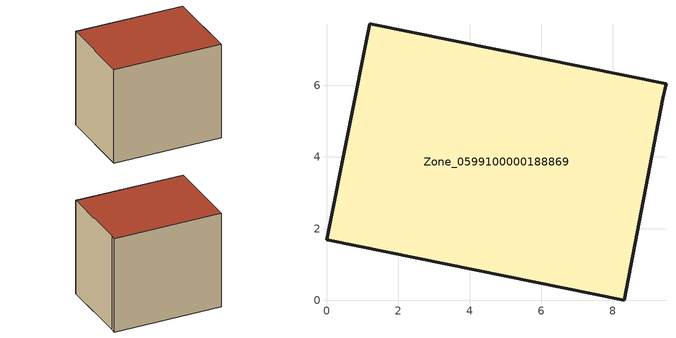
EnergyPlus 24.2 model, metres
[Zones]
Zone_0599100000188869
 floor ground (C_G): 1.21,7.72 9.48,6.05 9.39,5.63 8.31,0 0,1.69 z0
 wall outside (C_F): 8.31,0 9.39,5.63 9.48,6.05 1.21,7.72 0,1.69 8.31,0 z0:7.62
 roof outside (C_R): 9.48,6.05 1.21,7.72 0,1.69 8.31,0 9.39,5.63 z7.62
[BUILDING]
Pand.0599100000188869: North Axis=0; Terrain=City; Loads Convergence Tolerance Value=0.04; Temperature Convergence Tolerance Value=0.4; Solar Distribution=FullExterior; Maximum Number of Warmup Days=25; Minimum Number of Warmup Days=1
[Site:Location]
Rotterdam.The.Hague.AP_ZH_NLD Design_Conditions: Latitude=51.96; Longitude=4.45; Time Zone=1; Elevation=-4.5
[SITE:GROUNDTEMPERATURE:BUILDINGSURFACE]
18, 18, 18, 18, 18, 18, 18, 18, 18, 18, 18, 18
[MATERIAL] Thermal Absorptance=0.9; Solar Absorptance=0.7; Visible Absorptance=0.7
Name | Roughness | Thickness | Conductivity | Density | Specific Heat
G.TI.1965-1974 | MediumSmooth | 0.15 | 0.882353 | 540 | 1210
F.TI.1965-1974 | Rough | 0.3 | 0.697674 | 1920 | 840
R.TI.1965-1974 | MediumRough | 0.2 | 0.232558 | 1500 | 1000
[CONSTRUCTION]
C_G: G.TI.1965-1974
C_F: F.TI.1965-1974
C_R: R.TI.1965-1974
[ZONE]
Zone_0599100000188869: Type=1; Multiplier=1; Ceiling Height=Autocalculate; Volume=Autocalculate; Floor Area=autocalculate; Part of Total Floor Area=Yes
[ZONEINFILTRATION:DESIGNFLOWRATE]
Infil_Zone_0599100000188869: Zone or ZoneList or Space or SpaceList=Zone_0599100000188869; Schedule=AlwaysOn; Design Flow Rate Calculation Method=Flow/Area; Flow Rate per Floor Area=0.003; Constant Term Coefficient=1; Temperature Term Coefficient=0; Velocity Term Coefficient=0; Velocity Squared Term Coefficient=0
[HVACTEMPLATE:ZONE:IDEALLOADSAIRSYSTEM]
Zone_0599100000188869: Maximum Heating Supply Air Temperature=50; Minimum Cooling Supply Air Temperature=13; Maximum Heating Supply Air Humidity Ratio=0.0156; Minimum Cooling Supply Air Humidity Ratio=0.0077; Heating Limit=NoLimit; Cooling Limit=NoLimit; Dehumidification Control Type=ConstantSensibleHeatRatio; Cooling Sensible Heat Ratio=0.7; Dehumidification Setpoint=60; Humidification Control Type=None; Humidification Setpoint=30; Outdoor Air Method=None; Outdoor Air Flow Rate per Person=0.00944; Outdoor Air Flow Rate per Zone Floor Area=0; Outdoor Air Flow Rate per Zone=0; Demand Controlled Ventilation Type=None; Outdoor Air Economizer Type=NoEconomizer; Heat Recovery Type=None; Sensible Heat Recovery Effectiveness=0.7; Latent Heat Recovery Effectiveness=0.65
[ZONECONTROL:THERMOSTAT]
ThermostatControl_Zone_0599100000188869: Zone or ZoneList=Zone_0599100000188869; Control Type Schedule=DualSetpointControlType; Control 1=Thermostat_Zone_0599100000188869; Temperature Difference Between Cutout And Setpoint=0
[THERMOSTATSETPOINT:DUALSETPOINT]
Thermostat_Zone_0599100000188869: Heating Setpoint Temperature Schedule=HeatingSetpoint_Zone_0599100000188869; Cooling Setpoint Temperature Schedule=CoolingSetpoint_Zone_0599100000188869
[SCHEDULE:COMPACT]
HeatingSetpoint_Zone_0599100000188869: Through: 12/31, For: AllDays, Until: 24:00, 21
CoolingSetpoint_Zone_0599100000188869: Through: 12/31, For: AllDays, Until: 24:00, 24
DualSetpointControlType: Through: 12/31, For: AllDays, Until: 24:00, 4
AlwaysOn: Through: 12/31, For: AllDays, Until: 24:00, 1
